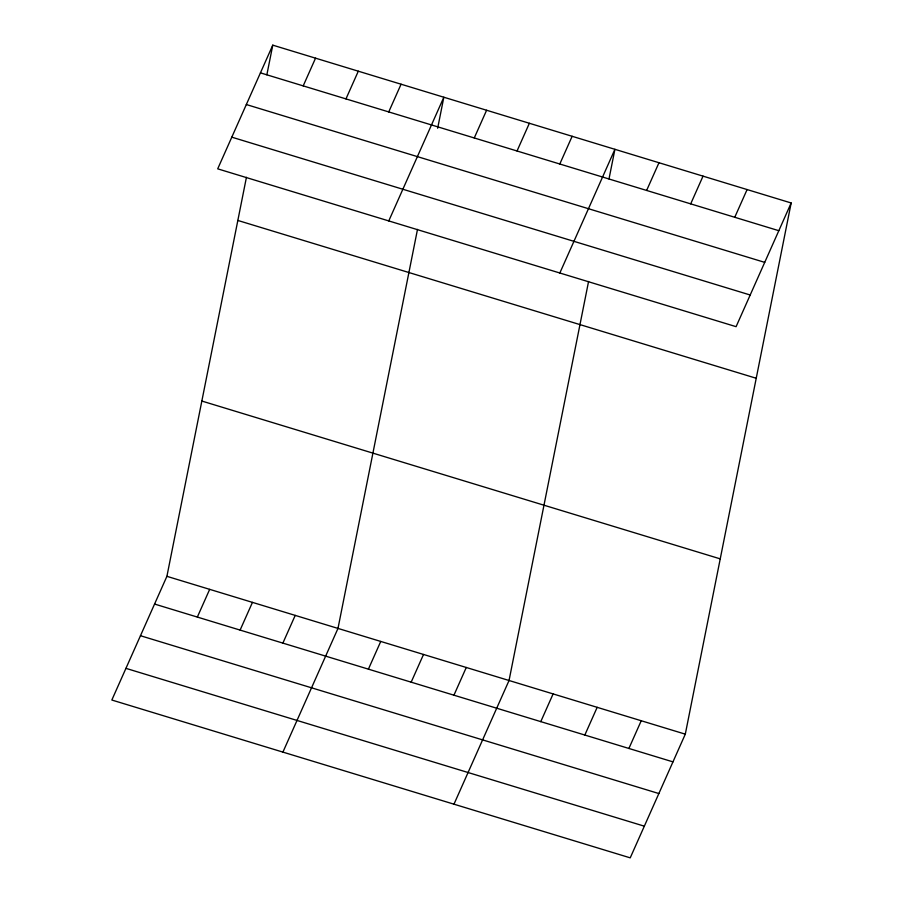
<?xml version="1.0" encoding="UTF-8"?>
<svg xmlns="http://www.w3.org/2000/svg" width="903" height="903" viewBox="0 0 903 903"><rect width="100%" height="100%" fill="white"/><g stroke="black" fill="none" stroke-linecap="round" stroke-linejoin="round"><path stroke-width="1.35" d="M791.163 202.972L736.092 326.672L217.702 168.838L272.774 45.15L791.163 202.972L685.298 734.162L630.226 857.85L111.837 700.028L166.908 576.328L246.44 177.293M266.859 74.814L272.774 45.15M417.502 229.373L337.982 628.42L282.91 752.109M437.662 128.249L443.836 97.231L388.764 220.919M588.575 281.454L509.044 680.501L453.972 804.189M608.994 178.975L614.909 149.311L559.837 273.011M303.205 85.887L315.542 58.176M345.962 98.912L358.31 71.19M388.73 111.927L401.079 84.216M197.339 617.065L209.677 589.354M240.108 630.091L252.445 602.38M474.267 137.967L486.604 110.256M282.876 643.117L295.213 615.394M517.035 150.993L529.372 123.271M559.804 164.007L572.141 136.297M368.401 669.157L380.75 641.435M411.17 682.171L423.518 654.461M646.627 190.443L658.976 162.732M453.938 695.197L466.275 667.475M690.693 203.864L703.031 176.141M734.76 217.273L747.097 189.562M540.773 721.632L553.11 693.91M584.828 735.042L597.176 707.331M628.894 748.463L641.232 720.741M260.436 72.861L778.815 230.694M246.327 104.534L764.717 262.367M231.8 137.166L750.19 294.999M237.839 220.445L756.229 378.267M201.843 401.045L720.233 558.867M166.908 576.328L685.298 734.162M154.571 604.051L672.961 761.872M140.473 635.723L658.851 793.545M125.946 668.355L644.324 826.177"/></g></svg>
